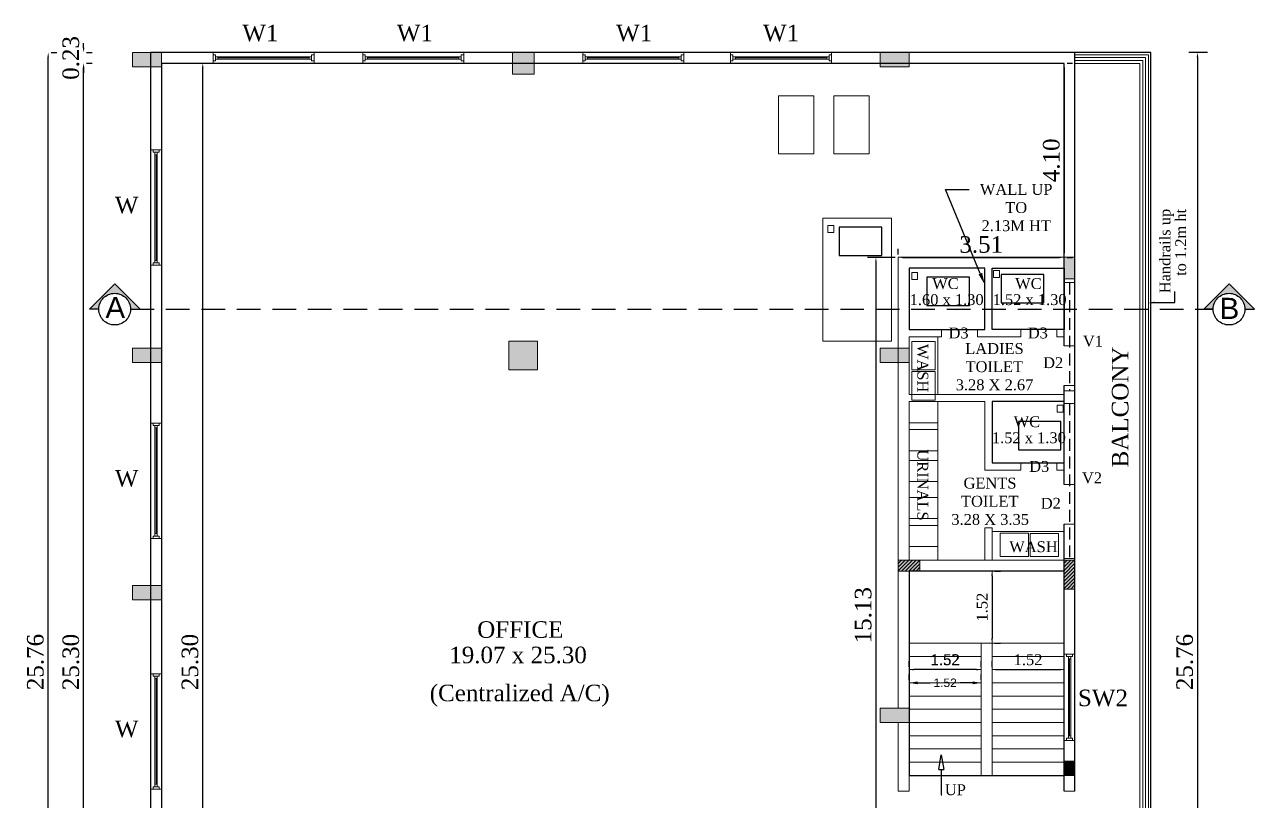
# Model space of a CAD drawing. Header units: metres. Extents: x 3592 to 3825, y 373 to 546.
# Drawn here: x 3698.67 to 3724.66, y 485.94 to 502.36 of the extents above; entities that cross this region are included whole.
import ezdxf
from ezdxf import colors
from ezdxf.entities.mleader import LeaderData, LeaderLine
from ezdxf.math import Vec2, Vec3

# ---------------------------------------------------------------- set-up
doc = ezdxf.new("R2010")
doc.units = ezdxf.units.M
doc.linetypes.add('DASHDOTX2', pattern=[50.8, 25.4, -12.7, 0, -12.7])
doc.linetypes.add('DASHED', pattern=[0.75, 0.5, -0.25])
doc.layers.get('Defpoints').update_dxf_attribs({"lineweight": 0})
for name, color, linetype in [('0 @ 1', 7, 'Continuous'), ('BLK_1_FLR_1_BLT_UP_AREA', 1, 'Continuous'), ('BLK_1_FLR_1_EXIT_WIDTH_DOOR', 2, 'Continuous'), ('BLK_1_FLR_1_EXIT_WIDTH_STAIR', 1, 'Continuous'), ('BLK_1_FLR_1_WATER_CLOSET', 223, 'Continuous'), ('Column', 7, 'Continuous'), ('TOILET_VENTILATION', 6, 'Continuous')]:
    doc.layers.add(name, color=color, linetype=linetype)
for name, color, linetype, lineweight in [('BLK_1_FLR_0_WASH', 55, 'Continuous', 5), ('BLK_1_FLR_1_DRINKING_WATER', 7, 'Continuous', 5), ('BLK_1_FLR_1_SP_WC', 233, 'Continuous', 5), ('BLK_1_FLR_1_URINAL', 235, 'Continuous', 5), ('BLK_1_FLR_1_WASH', 55, 'Continuous', 5)]:
    doc.layers.add(name, color=color, linetype=linetype, lineweight=lineweight)
doc.styles.add('ANAND', font='times.ttf')
doc.styles.get("Standard").update_dxf_attribs({"font": 'arial.ttf'})
doc.dimstyles.new('STANDARD$0', dxfattribs={"dimtxt": 7, "dimasz": 3, "dimexe": 3, "dimexo": 1, "dimgap": 1.5, "dimtad": 1, "dimdec": 1, "dimzin": 1, "dimdsep": 46, "dimlunit": 4, "dimtxsty": 'Standard', "dimblk": 'OBLIQUE', "dimcen": 0.09375, "dimdle": 1, "dimclrd": 8, "dimclre": 8, "dimclrt": 7, "dimadec": 1, "dimazin": 0, "dimtfac": 1, "dimtdec": 1, "dimtix": 1, "dimtmove": 2, "dimatfit": 3, "dimldrblk": 'ARCHTICK', "dimfxl": 0, "dimfrac": 2, "dimtolj": 1, "dimtzin": 0, "dimarcsym": 0})
doc.dimstyles.new('V1', dxfattribs={"dimtxt": 0.23, "dimasz": 0.1, "dimexe": 0.18, "dimexo": 0.0625, "dimgap": 0.09, "dimtad": 1, "dimzin": 0, "dimdsep": 46, "dimtxsty": 'Standard', "dimcen": 0.09, "dimadec": 0, "dimazin": 0, "dimtfac": 1, "dimtix": 1, "dimtofl": 0, "dimtmove": 2, "dimatfit": 0, "dimfxl": 0, "dimtolj": 1, "dimtzin": 0, "dimarcsym": 0})

# ---------------------------------------------------------------- blocks, each defined once
blk = doc.blocks.new('_CLOSEDBLANK')
at = {"color": 0, "linetype": 'ByBlock'}
for p, q in [((-1, 0.167), (0, 0)), ((-1, 0.167), (-1, -0.167)), ((0, 0), (-1, -0.167))]:
    blk.add_line(p, q, dxfattribs=at)
blk = doc.blocks.new('*U12')
at = {"color": 4, "linetype": 'Continuous', "lineweight": 13}
for p, q in [((146.9, 129.1), (146.9, 131.1)), ((210.9, 130.1), (146.9, 130.1)), ((210.9, 129.1), (210.9, 131.1))]:
    blk.add_line(p, q, dxfattribs=at)
for points in [[(144.9, 132.6), (142.9, 132.6), (142.9, 127.6), (144.9, 127.6)], [(212.9, 129.1), (212.9, 131.1), (144.9, 131.1), (144.9, 129.1)], [(212.9, 132.6), (214.9, 132.6), (214.9, 127.6), (212.9, 127.6)]]:
    blk.add_lwpolyline(points, close=True, dxfattribs=at)
blk = doc.blocks.new('*U13')
at = {"color": 4, "linetype": 'Continuous', "lineweight": 13}
for p, q in [((146.9, 129.1), (146.9, 131.1)), ((234.9, 130.1), (146.9, 130.1)), ((234.9, 129.1), (234.9, 131.1))]:
    blk.add_line(p, q, dxfattribs=at)
for points in [[(144.9, 132.6), (142.9, 132.6), (142.9, 127.6), (144.9, 127.6)], [(236.9, 129.1), (236.9, 131.1), (144.9, 131.1), (144.9, 129.1)], [(236.9, 132.6), (238.9, 132.6), (238.9, 127.6), (236.9, 127.6)]]:
    blk.add_lwpolyline(points, close=True, dxfattribs=at)
blk = doc.blocks.new('*U14')
at = {"color": 4, "linetype": 'Continuous', "lineweight": 13}
for p, q in [((146.9, 129.1), (146.9, 131.1)), ((222.9, 130.1), (146.9, 130.1)), ((222.9, 129.1), (222.9, 131.1))]:
    blk.add_line(p, q, dxfattribs=at)
for points in [[(144.9, 132.6), (142.9, 132.6), (142.9, 127.6), (144.9, 127.6)], [(224.9, 129.1), (224.9, 131.1), (144.9, 131.1), (144.9, 129.1)], [(224.9, 132.6), (226.9, 132.6), (226.9, 127.6), (224.9, 127.6)]]:
    blk.add_lwpolyline(points, close=True, dxfattribs=at)
blk = doc.blocks.new('*D185')
at = {"color": 0, "lineweight": -2}
for p, q in [((3719.116, 490.709), (3719.116, 489.385)), ((3719.179, 490.809), (3719.296, 490.809)), ((3719.179, 489.285), (3719.296, 489.285))]:
    blk.add_line(p, q, dxfattribs=at)
at = {"color": 0}
for points in [[(3719.099, 490.709), (3719.133, 490.709), (3719.116, 490.809)], [(3719.099, 489.385), (3719.133, 489.385), (3719.116, 489.285)]]:
    blk.add_solid(points, dxfattribs=at)
at = {"layer": 'Defpoints', "color": 0}
for p in [(3719.116, 490.809), (3719.116, 489.285), (3719.116, 489.285)]:
    blk.add_point(p, dxfattribs=at)
at = {"color": 0, "insert": (3718.909, 490.047), "char_height": 0.23, "attachment_point": 5, "rotation": 90, "style": 'ANAND'}
blk.add_mtext('\\A1;1.52', dxfattribs=at)
blk = doc.blocks.new('*D186')
at = {"color": 0, "lineweight": -2}
for p, q in [((3717.364, 488.789), (3717.364, 488.906)), ((3718.888, 488.789), (3718.888, 488.906)), ((3718.788, 488.726), (3717.464, 488.726))]:
    blk.add_line(p, q, dxfattribs=at)
at = {"color": 0}
for points in [[(3717.464, 488.743), (3717.464, 488.71), (3717.364, 488.726)], [(3718.788, 488.743), (3718.788, 488.71), (3718.888, 488.726)]]:
    blk.add_solid(points, dxfattribs=at)
at = {"layer": 'Defpoints', "color": 0}
for p in [(3717.364, 488.726), (3717.364, 488.726), (3718.888, 488.726)]:
    blk.add_point(p, dxfattribs=at)
at = {"color": 0, "insert": (3718.126, 488.934), "char_height": 0.23, "attachment_point": 5, "style": 'ANAND'}
blk.add_mtext('\\A1;1.52', dxfattribs=at)
blk = doc.blocks.new('*D187')
at = {"color": 0, "lineweight": -2}
for p, q in [((3719.116, 488.789), (3719.116, 488.906)), ((3720.64, 488.789), (3720.64, 488.906)), ((3719.216, 488.726), (3720.54, 488.726))]:
    blk.add_line(p, q, dxfattribs=at)
at = {"color": 0}
for points in [[(3719.216, 488.743), (3719.216, 488.71), (3719.116, 488.726)], [(3720.54, 488.743), (3720.54, 488.71), (3720.64, 488.726)]]:
    blk.add_solid(points, dxfattribs=at)
at = {"layer": 'Defpoints', "color": 0}
for p in [(3719.116, 488.726), (3720.64, 488.726), (3720.64, 488.726)]:
    blk.add_point(p, dxfattribs=at)
at = {"color": 0, "insert": (3719.878, 488.934), "char_height": 0.23, "attachment_point": 5, "style": 'ANAND'}
blk.add_mtext('\\A1;1.52', dxfattribs=at)
blk = doc.blocks.new('*D105')
at = {"color": 0, "lineweight": -2}
for p, q in [((3699.984, 501.538), (3700.101, 501.538)), ((3699.921, 476.336), (3699.921, 501.438)), ((3699.984, 476.236), (3700.101, 476.236))]:
    blk.add_line(p, q, dxfattribs=at)
at = {"color": 0}
for points in [[(3699.904, 501.438), (3699.938, 501.438), (3699.921, 501.538)], [(3699.904, 476.336), (3699.938, 476.336), (3699.921, 476.236)]]:
    blk.add_solid(points, dxfattribs=at)
at = {"layer": 'Defpoints', "color": 0}
for p in [(3699.921, 501.538), (3699.921, 501.538), (3699.921, 476.236)]:
    blk.add_point(p, dxfattribs=at)
at = {"color": 0, "insert": (3699.653, 488.887), "char_height": 0.35, "attachment_point": 5, "rotation": 90, "style": 'ANAND'}
blk.add_mtext('\\A1;25.30', dxfattribs=at)
blk = doc.blocks.new('*D106')
at = {"color": 0, "lineweight": -2}
for p, q in [((3699.921, 501.866), (3699.921, 501.966)), ((3699.984, 501.766), (3700.101, 501.766)), ((3699.984, 501.538), (3700.101, 501.538)), ((3699.921, 501.438), (3699.921, 501.338))]:
    blk.add_line(p, q, dxfattribs=at)
at = {"color": 0}
for points in [[(3699.904, 501.866), (3699.938, 501.866), (3699.921, 501.766)], [(3699.904, 501.438), (3699.938, 501.438), (3699.921, 501.538)]]:
    blk.add_solid(points, dxfattribs=at)
at = {"layer": 'Defpoints', "color": 0}
for p in [(3699.921, 501.766), (3699.921, 501.766), (3699.921, 501.538)]:
    blk.add_point(p, dxfattribs=at)
at = {"color": 0, "insert": (3699.653, 501.652), "char_height": 0.35, "attachment_point": 5, "rotation": 90, "style": 'ANAND'}
blk.add_mtext('\\A1;0.23', dxfattribs=at)
blk = doc.blocks.new('*D107')
at = {"color": 0, "lineweight": -2}
for p, q in [((3699.173, 476.108), (3699.173, 501.666)), ((3699.235, 501.766), (3699.353, 501.766)), ((3699.235, 476.008), (3699.353, 476.008))]:
    blk.add_line(p, q, dxfattribs=at)
at = {"color": 0}
for points in [[(3699.156, 501.666), (3699.189, 501.666), (3699.173, 501.766)], [(3699.156, 476.108), (3699.189, 476.108), (3699.173, 476.008)]]:
    blk.add_solid(points, dxfattribs=at)
at = {"layer": 'Defpoints', "color": 0}
for p in [(3699.173, 501.766), (3699.173, 501.766), (3699.173, 476.008)]:
    blk.add_point(p, dxfattribs=at)
at = {"color": 0, "insert": (3698.904, 488.887), "char_height": 0.35, "attachment_point": 5, "rotation": 90, "style": 'ANAND'}
blk.add_mtext('\\A1;25.76', dxfattribs=at)
blk = doc.blocks.new('*D108')
at = {"color": 0, "lineweight": -2}
for p, q in [((3723.671, 501.766), (3723.277, 501.766)), ((3723.457, 501.666), (3723.457, 476.108)), ((3723.671, 476.008), (3723.277, 476.008))]:
    blk.add_line(p, q, dxfattribs=at)
at = {"color": 0}
for points in [[(3723.44, 501.666), (3723.474, 501.666), (3723.457, 501.766)], [(3723.44, 476.108), (3723.474, 476.108), (3723.457, 476.008)]]:
    blk.add_solid(points, dxfattribs=at)
at = {"layer": 'Defpoints', "color": 0}
for p in [(3723.734, 501.766), (3723.457, 476.008), (3723.734, 476.008)]:
    blk.add_point(p, dxfattribs=at)
at = {"color": 0, "insert": (3723.189, 488.887), "char_height": 0.35, "attachment_point": 5, "rotation": 90, "style": 'ANAND'}
blk.add_mtext('\\A1;25.76', dxfattribs=at)
blk = doc.blocks.new('*D196')
at = {"color": 0, "lineweight": -2}
for p, q in [((3720.703, 501.538), (3720.82, 501.538)), ((3720.64, 501.438), (3720.64, 497.538)), ((3720.703, 497.438), (3720.82, 497.438))]:
    blk.add_line(p, q, dxfattribs=at)
at = {"color": 0}
for points in [[(3720.623, 501.438), (3720.657, 501.438), (3720.64, 501.538)], [(3720.623, 497.538), (3720.657, 497.538), (3720.64, 497.438)]]:
    blk.add_solid(points, dxfattribs=at)
at = {"layer": 'Defpoints', "color": 0}
for p in [(3720.64, 501.538), (3720.64, 497.438), (3720.64, 497.438)]:
    blk.add_point(p, dxfattribs=at)
at = {"color": 0, "insert": (3720.372, 499.488), "char_height": 0.35, "attachment_point": 5, "rotation": 90, "style": 'ANAND'}
blk.add_mtext('\\A1;4.10', dxfattribs=at)
blk = doc.blocks.new('*D197')
at = {"color": 0, "lineweight": -2}
for p, q in [((3717.135, 497.501), (3717.135, 497.618)), ((3717.235, 497.438), (3720.54, 497.438)), ((3720.64, 497.501), (3720.64, 497.618))]:
    blk.add_line(p, q, dxfattribs=at)
at = {"color": 0}
for points in [[(3717.235, 497.455), (3717.235, 497.422), (3717.135, 497.438)], [(3720.54, 497.455), (3720.54, 497.422), (3720.64, 497.438)]]:
    blk.add_solid(points, dxfattribs=at)
at = {"layer": 'Defpoints', "color": 0}
for p in [(3717.135, 497.438), (3720.64, 497.438), (3720.64, 497.438)]:
    blk.add_point(p, dxfattribs=at)
at = {"color": 0, "insert": (3718.888, 497.707), "char_height": 0.35, "attachment_point": 5, "style": 'ANAND'}
blk.add_mtext('\\A1;3.51', dxfattribs=at)
blk = doc.blocks.new('*D198')
at = {"color": 0, "lineweight": -2}
for p, q in [((3717.072, 497.438), (3716.483, 497.438)), ((3716.663, 497.338), (3716.663, 482.413)), ((3717.072, 482.313), (3716.483, 482.313))]:
    blk.add_line(p, q, dxfattribs=at)
at = {"color": 0}
for points in [[(3716.647, 497.338), (3716.68, 497.338), (3716.663, 497.438)], [(3716.647, 482.413), (3716.68, 482.413), (3716.663, 482.313)]]:
    blk.add_solid(points, dxfattribs=at)
at = {"layer": 'Defpoints', "color": 0}
for p in [(3717.135, 497.438), (3716.663, 482.313), (3717.135, 482.313)]:
    blk.add_point(p, dxfattribs=at)
at = {"color": 0, "insert": (3716.395, 489.876), "char_height": 0.35, "attachment_point": 5, "rotation": 90, "style": 'ANAND'}
blk.add_mtext('\\A1;15.13', dxfattribs=at)
blk = doc.blocks.new('*D201')
at = {"color": 0, "lineweight": -2}
for p, q in [((3701.629, 501.538), (3702.619, 501.538)), ((3702.439, 476.336), (3702.439, 501.438)), ((3701.629, 476.236), (3702.619, 476.236))]:
    blk.add_line(p, q, dxfattribs=at)
at = {"color": 0}
for points in [[(3702.422, 501.438), (3702.456, 501.438), (3702.439, 501.538)], [(3702.422, 476.336), (3702.456, 476.336), (3702.439, 476.236)]]:
    blk.add_solid(points, dxfattribs=at)
at = {"layer": 'Defpoints', "color": 0}
for p in [(3701.566, 501.538), (3702.439, 501.538), (3701.566, 476.236)]:
    blk.add_point(p, dxfattribs=at)
at = {"color": 0, "insert": (3702.171, 488.887), "char_height": 0.35, "attachment_point": 5, "rotation": 90, "style": 'ANAND'}
blk.add_mtext('\\A1;25.30', dxfattribs=at)
blk = doc.blocks.new('*D211')
at = {"layer": 'BLK_1_FLR_1_EXIT_WIDTH_DOOR', "color": 0, "lineweight": -2}
for p, q in [((3717.364, 488.789), (3717.364, 488.906)), ((3718.888, 488.789), (3718.888, 488.906)), ((3718.788, 488.726), (3717.464, 488.726))]:
    blk.add_line(p, q, dxfattribs=at)
at = {"layer": 'BLK_1_FLR_1_EXIT_WIDTH_DOOR', "color": 0}
for points in [[(3717.464, 488.743), (3717.464, 488.71), (3717.364, 488.726)], [(3718.788, 488.743), (3718.788, 488.71), (3718.888, 488.726)]]:
    blk.add_solid(points, dxfattribs=at)
at = {"layer": 'Defpoints', "color": 0}
for p in [(3717.364, 488.726), (3717.364, 488.726), (3718.888, 488.726)]:
    blk.add_point(p, dxfattribs=at)
at = {"layer": 'BLK_1_FLR_1_EXIT_WIDTH_DOOR', "color": 0, "insert": (3718.126, 488.934), "char_height": 0.23, "attachment_point": 5}
blk.add_mtext('\\A1;1.52', dxfattribs=at)
blk = doc.blocks.new('*D212')
at = {"layer": 'BLK_1_FLR_1_EXIT_WIDTH_STAIR', "color": 0, "lineweight": -2}
for p, q in [((3717.364, 488.509), (3717.364, 488.627)), ((3718.888, 488.509), (3718.888, 488.627)), ((3717.544, 488.447), (3717.811, 488.447)), ((3718.708, 488.447), (3718.44, 488.447))]:
    blk.add_line(p, q, dxfattribs=at)
at = {"layer": 'BLK_1_FLR_1_EXIT_WIDTH_STAIR', "color": 0}
for points in [[(3717.544, 488.477), (3717.544, 488.417), (3717.364, 488.447)], [(3718.708, 488.477), (3718.708, 488.417), (3718.888, 488.447)]]:
    blk.add_solid(points, dxfattribs=at)
at = {"layer": 'Defpoints', "color": 0}
for p in [(3717.364, 488.447), (3717.364, 488.447), (3718.888, 488.447)]:
    blk.add_point(p, dxfattribs=at)
at = {"layer": 'BLK_1_FLR_1_EXIT_WIDTH_STAIR', "color": 0, "insert": (3718.126, 488.447), "char_height": 0.18, "attachment_point": 5}
blk.add_mtext('\\A1;1.52', dxfattribs=at)

msp = doc.modelspace()

# ---------------------------------------------------------------- hatches: boundary and pattern name
h = msp.add_hatch(color=256)
h.dxf.hatch_style = 1
h.paths.add_polyline_path([(3701.33754, 501.76617), (3700.95654, 501.76617), (3700.95654, 501.46137), (3701.33754, 501.46137)])
h.paths.add_polyline_path([(3701.56614, 501.76617), (3701.33754, 501.76617), (3701.33754, 501.46137), (3701.56614, 501.46137)])
h = msp.add_hatch(color=256)
h.dxf.hatch_style = 1
h.paths.add_polyline_path([(3709.43874, 501.76617), (3708.98154, 501.76617), (3708.98154, 501.53757), (3709.43874, 501.53757)])
h.paths.add_polyline_path([(3709.43874, 501.53757), (3708.98154, 501.53757), (3708.98154, 501.30897), (3709.43874, 501.30897)])
h = msp.add_hatch(color=256)
h.dxf.hatch_style = 1
h.paths.add_polyline_path([(3717.36354, 501.76617), (3716.75394, 501.76617), (3716.75394, 501.53757), (3717.36354, 501.53757)])
h.paths.add_polyline_path([(3717.36354, 501.53757), (3716.75394, 501.53757), (3716.75394, 501.46137), (3717.36354, 501.46137)])
h = msp.add_hatch(color=256)
h.dxf.hatch_style = 1
h.paths.add_polyline_path([(3720.86874, 497.43838), (3720.64014, 497.43838), (3720.64014, 496.98118), (3720.86874, 496.98118)])
at = {"linetype": 'DASHDOTX2', "ltscale": 30}
for points in [[(3700.57848, 496.67792, 0.41421356), (3700.24387, 496.34331), (3700.04311, 496.34331), (3700.57848, 496.8799), (3701.11385, 496.34331), (3700.91309, 496.34331, 0.41421356)], [(3724.12497, 496.67792, 0.41421356), (3723.79037, 496.34331), (3723.5896, 496.34331), (3724.12497, 496.8799), (3724.66034, 496.34331), (3724.45958, 496.34331, 0.41421356)]]:
    msp.add_hatch(color=256, dxfattribs=at).paths.add_polyline_path(points)
h = msp.add_hatch(color=256)
h.dxf.hatch_style = 1
h.paths.add_polyline_path([(3709.51494, 495.67017), (3708.90534, 495.67017), (3708.90534, 495.06057), (3709.51494, 495.06057)])
h = msp.add_hatch(color=256)
h.dxf.hatch_style = 1
h.paths.add_polyline_path([(3701.33754, 495.51777), (3700.95654, 495.51777), (3700.95654, 495.21297), (3701.33754, 495.21297)])
h.paths.add_polyline_path([(3701.56614, 495.51777), (3701.33754, 495.51777), (3701.33754, 495.21297), (3701.56614, 495.21297)])
h = msp.add_hatch(color=256)
h.dxf.hatch_style = 1
h.paths.add_polyline_path([(3717.13494, 495.51777), (3716.75394, 495.51777), (3716.75394, 495.21297), (3717.13494, 495.21297)])
h.paths.add_polyline_path([(3717.36354, 495.51777), (3717.13494, 495.51777), (3717.13494, 495.21297), (3717.36354, 495.21297)])
at = {"lineweight": 13, "ltscale": 3}
h = msp.add_hatch(dxfattribs=at)
h.set_pattern_fill('ANSI31', color=256, scale=0.4318, angle=360)
h.set_pattern_definition([(45, (-31197.155016, 7771.65348), (-0.038166088515, 0.038166088515), [])])
h.paths.add_polyline_path([(3717.13494, 490.80898), (3717.59214, 490.80898), (3717.59214, 491.03758), (3717.13494, 491.03758)])
h = msp.add_hatch(color=256)
h.dxf.hatch_style = 1
h.paths.add_polyline_path([(3717.13494, 490.80898), (3717.59214, 490.80898), (3717.59214, 491.03758), (3717.13494, 491.03758)])
h = msp.add_hatch(dxfattribs=at)
h.set_pattern_fill('ANSI31', color=256, scale=0.4318, angle=360)
h.set_pattern_definition([(45, (-31199.799274, 7771.69572), (-0.038166088515, 0.038166088515), [])])
h.paths.add_polyline_path([(3720.86874, 491.03758), (3720.86874, 490.42798), (3720.64014, 490.42798), (3720.64014, 491.03758)])
h = msp.add_hatch(color=256)
h.dxf.hatch_style = 1
h.paths.add_polyline_path([(3720.86874, 491.03758), (3720.86874, 490.42798), (3720.64014, 490.42798), (3720.64014, 491.03758)])
h = msp.add_hatch(color=256)
h.dxf.hatch_style = 1
h.paths.add_polyline_path([(3701.33754, 490.50267), (3700.95654, 490.50267), (3700.95654, 490.19787), (3701.33754, 490.19787)])
h.paths.add_polyline_path([(3701.56614, 490.50267), (3701.33754, 490.50267), (3701.33754, 490.19787), (3701.56614, 490.19787)])
h = msp.add_hatch(color=256)
h.dxf.hatch_style = 1
h.paths.add_polyline_path([(3716.75394, 487.91338), (3717.36354, 487.91338), (3717.36354, 487.60858), (3716.75394, 487.60858)])

# ---------------------------------------------------------------- linework, layer by layer
at = {"lineweight": 9, "ltscale": 3}
for p, q in [((3720.86874, 501.76617), (3701.33754, 501.76617)), ((3701.33754, 501.46137), (3701.33754, 495.51777)), ((3701.33754, 495.21297), (3701.33754, 490.50267)), ((3720.86874, 487.60707), (3720.86874, 494.45097)), ((3701.33754, 490.19787), (3701.33754, 485.20677))]:
    msp.add_line(p, q, dxfattribs=at)
at = {"lineweight": 13, "ltscale": 3}
for p, q in [((3702.65694, 501.53757), (3702.65694, 501.76617)), ((3704.79054, 501.53757), (3704.79054, 501.76617)), ((3705.81924, 501.53757), (3705.81924, 501.76617)), ((3707.95284, 501.53757), (3707.95284, 501.76617)), ((3710.46744, 501.53757), (3710.46744, 501.76617)), ((3712.60104, 501.53757), (3712.60104, 501.76617)), ((3713.59164, 501.53757), (3713.59164, 501.76617)), ((3715.72524, 501.53757), (3715.72524, 501.76617)), ((3720.86874, 501.71757), (3722.42034, 501.71757)), ((3720.86874, 501.65757), (3722.36034, 501.65757)), ((3720.86874, 501.59757), (3722.30034, 501.59757)), ((3720.86874, 501.53757), (3722.24034, 501.53757)), ((3722.24034, 476.23648), (3722.24034, 501.53757)), ((3722.30034, 476.23648), (3722.30034, 501.59757)), ((3722.36034, 476.23648), (3722.36034, 501.65757)), ((3722.42034, 476.23648), (3722.42034, 501.71757)), ((3722.46894, 501.76617), (3722.46894, 501.19758)), ((3701.33754, 499.70877), (3701.56614, 499.70877)), ((3717.13494, 487.91338), (3717.13494, 497.43838)), ((3720.64014, 497.43838), (3717.13494, 497.43838)), ((3720.86874, 495.57148), (3720.86874, 497.43838)), ((3701.33754, 497.27037), (3701.56614, 497.27037)), ((3718.96374, 497.20978), (3717.36354, 497.20978)), ((3717.36354, 495.91438), (3717.36354, 497.20978)), ((3718.96374, 497.20978), (3718.96374, 495.91438)), ((3720.64014, 497.20978), (3719.11614, 497.20978)), ((3719.11614, 497.20978), (3719.11614, 495.91438)), ((3720.64014, 495.91438), (3720.64014, 497.20978)), ((3720.64014, 496.90498), (3720.86874, 496.90498)), ((3717.36354, 495.91438), (3718.04934, 495.91438)), ((3718.04934, 495.91438), (3718.04934, 495.76198)), ((3718.81134, 495.91438), (3718.96374, 495.91438)), ((3718.81134, 495.91438), (3718.81134, 495.76198)), ((3719.11614, 495.91438), (3719.72574, 495.91438)), ((3719.72574, 495.91438), (3719.72574, 495.76198)), ((3720.48774, 495.91438), (3720.64014, 495.91438)), ((3720.48774, 495.91438), (3720.48774, 495.76198)), ((3717.36354, 494.54278), (3717.36354, 495.76198)), ((3717.36354, 495.76198), (3718.04934, 495.76198)), ((3717.97314, 494.54278), (3717.97314, 495.76198)), ((3718.81134, 495.76198), (3719.72574, 495.76198)), ((3720.48774, 495.76198), (3720.64014, 495.76198)), ((3720.64014, 495.57148), (3720.64014, 495.76198)), ((3720.64014, 495.57148), (3720.86874, 495.57148)), ((3717.36354, 494.54278), (3720.64014, 494.54278)), ((3720.64014, 494.54278), (3720.64014, 494.73328)), ((3720.64014, 494.73328), (3720.86874, 494.73328)), ((3720.64014, 494.61898), (3720.86874, 494.61898)), ((3720.86874, 492.63778), (3720.86874, 494.73328)), ((3717.36354, 491.03631), (3717.36354, 494.39038)), ((3717.36354, 494.39038), (3718.96374, 494.39038)), ((3717.97314, 491.03758), (3717.97314, 494.39038)), ((3718.96374, 494.39038), (3718.96374, 492.94258)), ((3719.11614, 494.39038), (3720.64014, 494.39038)), ((3719.11614, 494.39038), (3719.11614, 493.09498)), ((3720.64014, 493.09498), (3720.64014, 494.39038)), ((3720.64014, 494.35228), (3720.86874, 494.35228)), ((3701.33754, 493.93662), (3701.56614, 493.93662)), ((3719.11614, 493.09498), (3719.72574, 493.09498)), ((3719.72574, 493.09498), (3719.72574, 492.94258)), ((3720.48774, 493.09498), (3720.64014, 493.09498)), ((3720.48774, 493.09498), (3720.48774, 492.94258)), ((3718.96374, 492.94258), (3719.72574, 492.94258)), ((3720.48774, 492.94258), (3720.64014, 492.94258)), ((3720.64014, 492.63778), (3720.64014, 492.94258)), ((3720.64014, 492.63778), (3720.86874, 492.63778)), ((3718.96374, 491.72338), (3718.96374, 491.03758)), ((3719.11614, 491.72338), (3718.96374, 491.72338)), ((3719.11614, 491.72338), (3719.11614, 491.03758)), ((3720.64014, 491.03758), (3720.64014, 491.79958)), ((3720.64014, 491.79958), (3720.86874, 491.79958)), ((3701.33754, 491.49822), (3701.56614, 491.49822)), ((3720.64014, 491.64718), (3719.11614, 491.64718)), ((3720.64014, 491.03758), (3717.36354, 491.03758)), ((3718.96374, 491.03758), (3717.36354, 491.03758)), ((3720.64014, 491.03758), (3719.11614, 491.03758)), ((3720.64014, 491.07568), (3720.86874, 491.07568)), ((3720.64014, 491.07568), (3720.86874, 491.07568)), ((3720.64014, 490.80898), (3717.36354, 490.80898)), ((3717.36354, 486.16078), (3717.36354, 490.80898)), ((3720.64014, 490.80898), (3717.36354, 490.80898)), ((3719.11614, 489.28498), (3719.11614, 490.80898)), ((3720.64014, 486.16078), (3720.64014, 490.80898)), ((3718.88754, 489.28498), (3717.36354, 489.28498)), ((3718.88754, 486.49098), (3718.88754, 489.28498)), ((3718.88754, 489.28498), (3719.11614, 489.28498)), ((3719.11614, 486.49098), (3719.11614, 489.28498)), ((3719.11614, 489.28498), (3720.64014, 489.28498)), ((3720.64014, 489.05638), (3720.86874, 489.05638)), ((3718.88754, 489.00558), (3717.36354, 489.00558)), ((3719.11614, 489.00558), (3720.64014, 489.00558)), ((3701.33754, 488.64072), (3701.56614, 488.64072)), ((3718.88754, 488.72618), (3717.36354, 488.72618)), ((3719.11614, 488.72618), (3720.64014, 488.72618)), ((3718.88754, 488.44678), (3717.36354, 488.44678)), ((3719.11614, 488.44678), (3720.64014, 488.44678)), ((3718.88754, 488.16738), (3717.36354, 488.16738)), ((3719.11614, 488.16738), (3720.64014, 488.16738)), ((3718.88754, 487.88798), (3717.36354, 487.88798)), ((3719.11614, 487.88798), (3720.64014, 487.88798)), ((3717.13494, 486.16078), (3717.13494, 487.60858)), ((3718.88754, 487.60858), (3717.36354, 487.60858)), ((3719.11614, 487.60858), (3720.64014, 487.60858)), ((3718.88754, 487.32918), (3717.36354, 487.32918)), ((3719.11614, 487.32918), (3720.64014, 487.32918)), ((3718.88754, 487.04978), (3717.36354, 487.04978)), ((3719.11614, 487.04978), (3720.64014, 487.04978)), ((3720.64014, 487.22758), (3720.86874, 487.22758)), ((3718.88754, 486.77038), (3717.36354, 486.77038)), ((3719.11614, 486.77038), (3720.64014, 486.77038)), ((3718.88754, 486.49098), (3717.36354, 486.49098)), ((3719.11614, 486.49098), (3720.64014, 486.49098)), ((3701.33754, 486.20232), (3701.56614, 486.20232)), ((3717.36354, 486.16078), (3717.13494, 486.16078)), ((3720.86874, 486.16078), (3720.64014, 486.16078))]:
    msp.add_line(p, q, dxfattribs=at)
msp.add_line((3720.86874, 501.53757), (3720.86874, 501.76617))
at = {"linetype": 'DASHED', "ltscale": 0.5}
for p, q in [((3720.75444, 496.90498), (3720.75444, 494.61898)), ((3720.75444, 494.35228), (3720.75444, 491.07568))]:
    msp.add_line(p, q, dxfattribs=at)
at = {"linetype": 'DASHED'}
msp.add_line((3700.91106, 496.34331), (3723.79037, 496.34331), dxfattribs=at)
at = {"lineweight": 9}
for points in [[(3700.95654, 501.76617), (3701.56614, 501.76617), (3701.56614, 501.46137), (3700.95654, 501.46137)], [(3708.98154, 501.76617), (3709.43874, 501.76617), (3709.43874, 501.30897), (3708.98154, 501.30897)], [(3716.75394, 501.76617), (3717.36354, 501.76617), (3717.36354, 501.46137), (3716.75394, 501.46137)], [(3708.90534, 495.67017), (3709.51494, 495.67017), (3709.51494, 495.06057), (3708.90534, 495.06057)], [(3700.95654, 495.51777), (3701.56614, 495.51777), (3701.56614, 495.21297), (3700.95654, 495.21297)], [(3716.75394, 495.51777), (3717.36354, 495.51777), (3717.36354, 495.21297), (3716.75394, 495.21297)], [(3700.95654, 490.50267), (3701.56614, 490.50267), (3701.56614, 490.19787), (3700.95654, 490.19787)]]:
    msp.add_lwpolyline(points, close=True, dxfattribs=at)
for points in [[(3720.86874, 501.76617), (3701.33754, 501.76617), (3701.33754, 476.00788), (3720.86874, 476.00788), (3720.86874, 476.75311)], [(3720.64014, 495.57148), (3720.64014, 501.53757), (3701.56614, 501.53757), (3701.56614, 476.23648), (3720.64014, 476.23648), (3720.64014, 476.75311)], [(3720.86874, 486.16078), (3720.86874, 501.53757)], [(3720.64014, 492.63778), (3720.64014, 494.73328)], [(3720.64014, 486.16078), (3720.64014, 491.79958)]]:
    msp.add_lwpolyline(points)
for points in [[(3722.46894, 501.76617), (3701.33754, 501.76617), (3701.33754, 476.00788), (3722.46894, 476.00788)], [(3717.36354, 486.49098), (3720.64014, 486.49098), (3720.64014, 490.80898), (3717.36354, 490.80898)]]:
    msp.add_lwpolyline(points, close=True)
at = {"lineweight": 13, "ltscale": 3}
for points in [[(3720.86874, 476.00788), (3722.46894, 476.00788), (3722.46894, 501.76617), (3720.86874, 501.76617)], [(3720.86874, 497.43838), (3720.64014, 497.43838), (3720.64014, 496.98118), (3720.86874, 496.98118), (3720.86874, 497.43838)], [(3717.13494, 490.80898), (3717.59214, 490.80898), (3717.59214, 491.03758), (3717.13494, 491.03758), (3717.13494, 490.80898)], [(3717.13494, 490.80898), (3717.59214, 490.80898), (3717.59214, 491.03758), (3717.13494, 491.03758), (3717.13494, 490.80898)]]:
    msp.add_lwpolyline(points, dxfattribs=at)
at = {"linetype": 'DASHDOTX2', "ltscale": 30}
for points in [[(3700.24387, 496.34331), (3700.04311, 496.34331), (3700.57848, 496.8799)], [(3700.91309, 496.34331), (3701.11385, 496.34331), (3700.57848, 496.8799)], [(3723.79037, 496.34331), (3723.5896, 496.34331), (3724.12497, 496.8799)], [(3724.45958, 496.34331), (3724.66034, 496.34331), (3724.12497, 496.8799)]]:
    msp.add_lwpolyline(points, dxfattribs=at)
at = {"lineweight": 13}
for points in [[(3720.86874, 491.03758), (3720.86874, 490.42798), (3720.64014, 490.42798), (3720.64014, 491.03758)], [(3720.86874, 491.03758), (3720.86874, 490.42798), (3720.64014, 490.42798), (3720.64014, 491.03758)], [(3720.64014, 486.79578), (3720.86874, 486.79578), (3720.86874, 486.49098), (3720.64014, 486.49098)]]:
    msp.add_lwpolyline(points, close=True, dxfattribs=at)
at = {"lineweight": 13, "ltscale": 3}
msp.add_lwpolyline([(3716.75394, 487.91338), (3717.36354, 487.91338), (3717.36354, 487.60858), (3716.75394, 487.60858)], close=True, dxfattribs=at)
at = {"linetype": 'DASHDOTX2', "ltscale": 30}
for centre in [(3700.57848, 496.34331), (3724.12497, 496.34331)]:
    msp.add_circle(centre, 0.33461, dxfattribs=at)
msp.add_solid([(3720.64014, 486.79578), (3720.86874, 486.79578), (3720.64014, 486.49098), (3720.86874, 486.49098)])
at = {"layer": 'BLK_1_FLR_0_WASH', "color": 60}
for points in [[(3715.64909, 498.1121), (3715.64909, 497.9621), (3715.77158, 497.9621), (3715.77158, 498.1121)], [(3717.41856, 497.11772), (3717.41856, 496.96772), (3717.54106, 496.96772), (3717.54106, 497.11772)], [(3719.15051, 497.15966), (3719.15051, 497.00966), (3719.27301, 497.00966), (3719.27301, 497.15966)], [(3720.49364, 494.31594), (3720.49364, 494.16594), (3720.61613, 494.16594), (3720.61613, 494.31594)]]:
    msp.add_lwpolyline(points, close=True, dxfattribs=at)
at = {"layer": 'BLK_1_FLR_1_BLT_UP_AREA', "color": 18}
msp.add_lwpolyline([(3722.46894, 501.76617), (3701.33754, 501.76617), (3701.33754, 476.00788), (3722.46894, 476.00788)], close=True, dxfattribs=at)
at = {"layer": 'BLK_1_FLR_1_DRINKING_WATER'}
for points in [[(3714.60536, 500.85065), (3715.35031, 500.85065), (3715.35031, 499.6245), (3714.60536, 499.6245)], [(3715.77569, 500.85065), (3716.52064, 500.85065), (3716.52064, 499.6245), (3715.77569, 499.6245)]]:
    msp.add_lwpolyline(points, close=True, dxfattribs=at)
at = {"layer": 'BLK_1_FLR_1_SP_WC'}
msp.add_lwpolyline([(3716.9944, 495.66362), (3715.5394, 495.66362), (3715.5394, 498.26362), (3716.9944, 498.26362)], close=True, dxfattribs=at)
at = {"layer": 'BLK_1_FLR_1_URINAL', "ltscale": 400}
for points in [[(3717.36354, 494.39038), (3717.97314, 494.39038), (3717.97314, 493.94398), (3717.36354, 493.94398)], [(3717.36354, 493.79736), (3717.97314, 493.79736), (3717.97314, 493.35096), (3717.36354, 493.35096)], [(3717.36354, 493.14532), (3717.97314, 493.14532), (3717.97314, 492.69892), (3717.36354, 492.69892)], [(3717.36354, 492.36468), (3717.97314, 492.36468), (3717.97314, 491.91828), (3717.36354, 491.91828)], [(3717.36354, 491.77197), (3717.97314, 491.77197), (3717.97314, 491.32557), (3717.36354, 491.32557)]]:
    msp.add_lwpolyline(points, close=True, dxfattribs=at)
at = {"layer": 'BLK_1_FLR_1_WASH', "color": 55}
for points in [[(3717.42518, 495.65887), (3717.42518, 495.05887), (3717.91516, 495.05887), (3717.91516, 495.65887)], [(3720.52133, 491.60638), (3719.92133, 491.60638), (3719.92133, 491.1164), (3720.52133, 491.1164)]]:
    msp.add_lwpolyline(points, close=True, dxfattribs=at)
at = {"layer": 'BLK_1_FLR_1_WASH', "color": 56}
for points in [[(3717.42269, 495.02326), (3717.42269, 494.42326), (3717.91268, 494.42326), (3717.91268, 495.02326)], [(3719.88572, 491.60887), (3719.28572, 491.60887), (3719.28572, 491.11889), (3719.88572, 491.11889)]]:
    msp.add_lwpolyline(points, close=True, dxfattribs=at)
at = {"layer": 'BLK_1_FLR_1_WATER_CLOSET', "color": 2}
for points in [[(3717.36354, 495.91438), (3718.96374, 495.91438), (3718.96374, 497.20978), (3717.36354, 497.20978)], [(3719.11614, 497.20978), (3720.64014, 497.20978), (3720.64014, 495.91438), (3719.11614, 495.91438)]]:
    msp.add_lwpolyline(points, close=True, dxfattribs=at)
at = {"layer": 'BLK_1_FLR_1_WATER_CLOSET', "color": 1}
msp.add_lwpolyline([(3719.11614, 493.09498), (3720.64014, 493.09498), (3720.64014, 494.39038), (3719.11614, 494.39038)], close=True, dxfattribs=at)
at = {"layer": 'Column', "lineweight": 9}
for points in [[(3700.95654, 501.76617), (3701.56614, 501.76617), (3701.56614, 501.46137), (3700.95654, 501.46137)], [(3708.98154, 501.76617), (3709.43874, 501.76617), (3709.43874, 501.30897), (3708.98154, 501.30897)], [(3716.75394, 501.76617), (3717.36354, 501.76617), (3717.36354, 501.46137), (3716.75394, 501.46137)], [(3708.90534, 495.67017), (3709.51494, 495.67017), (3709.51494, 495.06057), (3708.90534, 495.06057)], [(3700.95654, 495.51777), (3701.56614, 495.51777), (3701.56614, 495.21297), (3700.95654, 495.21297)], [(3716.75394, 495.51777), (3717.36354, 495.51777), (3717.36354, 495.21297), (3716.75394, 495.21297)], [(3700.95654, 490.50267), (3701.56614, 490.50267), (3701.56614, 490.19787), (3700.95654, 490.19787)]]:
    msp.add_lwpolyline(points, close=True, dxfattribs=at)
at = {"layer": 'Column', "lineweight": 13, "ltscale": 3}
msp.add_lwpolyline([(3720.86874, 497.43838), (3720.64014, 497.43838), (3720.64014, 496.98118), (3720.86874, 496.98118), (3720.86874, 497.43838)], dxfattribs=at)
at = {"layer": 'Column', "lineweight": 13}
for points in [[(3720.86874, 491.03758), (3720.86874, 490.42798), (3720.64014, 490.42798), (3720.64014, 491.03758)], [(3720.86874, 491.03758), (3720.86874, 490.42798), (3720.64014, 490.42798), (3720.64014, 491.03758)], [(3720.64014, 486.79578), (3720.86874, 486.79578), (3720.86874, 486.49098), (3720.64014, 486.49098)]]:
    msp.add_lwpolyline(points, close=True, dxfattribs=at)
msp.add_solid([(3720.64014, 486.79578), (3720.86874, 486.79578), (3720.64014, 486.49098), (3720.86874, 486.49098)], dxfattribs=at)
at = {"layer": 'TOILET_VENTILATION', "color": 6}
for points in [[(3715.88707, 497.47626), (3716.78707, 497.47626), (3716.78707, 498.07626), (3715.88707, 498.07626)], [(3717.73772, 496.41881), (3718.63772, 496.41881), (3718.63772, 497.01881), (3717.73772, 497.01881)], [(3719.30934, 496.47911), (3720.20934, 496.47911), (3720.20934, 497.07911), (3719.30934, 497.07911)], [(3719.67251, 493.3714), (3720.57251, 493.3714), (3720.57251, 493.9714), (3719.67251, 493.9714)]]:
    msp.add_lwpolyline(points, close=True, dxfattribs=at)

# ---------------------------------------------------------------- block references
at = {"layer": '0 @ 1', "lineweight": 13, "ltscale": 3, "yscale": 0.0254, "zscale": 0.0254}
for name, p, xscale, rotation in [('*U14', (3708.42042, 504.95634), 0.0254, 180), ('*U14', (3711.58272, 504.95634), 0.0254, 180), ('*U14', (3716.23092, 504.95634), 0.0254, 180), ('*U14', (3709.96177, 504.95634), -0.0254, 180), ('*U13', (3698.14737, 503.33864), 0.0254, 270), ('*U13', (3698.14737, 497.56649), 0.0254, 270), ('*U12', (3717.44997, 483.59771), -0.0254, 270), ('*U13', (3698.14737, 492.27059), 0.0254, 270)]:
    msp.add_blockref(name, p, dxfattribs=dict(at, xscale=xscale, rotation=rotation))

# ---------------------------------------------------------------- texts
at = {"style": 'ANAND'}
for s, height, p in [('W1', 0.35, (3703.27501, 502.00327)), ('W1', 0.35, (3706.54036, 502.00327)), ('W1', 0.35, (3711.17317, 502.00327)), ('W1', 0.35, (3714.277, 502.00327)), ('W', 0.35, (3700.58227, 498.36727)), ('WC', 0.23, (3717.85242, 496.76933)), ('WC', 0.23, (3719.60502, 496.76933)), ('1.60 x 1.30', 0.23, (3717.37626, 496.42983)), ('1.52 x 1.30', 0.23, (3719.12886, 496.42983)), ('D3', 0.23, (3718.19703, 495.72474)), ('D3', 0.23, (3719.87191, 495.72474)), ('V1', 0.23, (3721.03665, 495.55311)), ('D2', 0.23, (3720.19559, 495.09703)), ('WC', 0.23, (3719.57239, 493.85055)), ('1.52 x 1.30', 0.23, (3719.11281, 493.51167)), ('D3', 0.23, (3719.90074, 492.90534)), ('W', 0.35, (3700.58227, 492.59512)), ('V2', 0.23, (3721.01576, 492.66421)), ('D2', 0.23, (3720.1459, 492.1262)), ('WASH', 0.23, (3719.48032, 491.20897)), ('OFFICE', 0.35, (3708.23824, 489.39857)), ('19.07 x 25.30', 0.35, (3707.64708, 488.86185)), ('(Centralized A/C)', 0.35, (3707.2356, 488.05841)), ('SW2', 0.35, (3720.93165, 487.95401)), ('W', 0.35, (3700.58227, 487.29922)), ('UP', 0.23, (3718.12018, 486.07355))]:
    msp.add_text(s, height=height, dxfattribs=at).set_placement(p)
at = {"linetype": 'DASHDOTX2', "ltscale": 30}
for s, p in [('A', (3700.38292, 496.15557)), ('B', (3723.92561, 496.13654))]:
    msp.add_text(s, height=0.44614, dxfattribs=at).set_placement(p)
at = {"style": 'ANAND'}
for s, height, rotation, p in [('WASH', 0.23, 270, (3717.53883, 495.60996)), ('BALCONY', 0.35, 90, (3721.9979, 492.999)), ('URINALS', 0.23, 270, (3717.53883, 493.37993))]:
    msp.add_text(s, height=height, rotation=rotation, dxfattribs=at).set_placement(p)
at = {"insert": (3722.6557, 498.46343), "char_height": 0.23, "width": 1.9778993, "attachment_point": 3, "rotation": 90, "line_spacing_factor": 0.864754, "style": 'ANAND'}
msp.add_mtext('Handrails up to 1.2m ht', dxfattribs=at)
at = {"char_height": 0.23, "width": 3.2036065, "attachment_point": 1, "style": 'ANAND'}
for s, insert in [('{\\W5.95173;  }LADIES \\P{\\W5.98981;  }TOILET\\P{\\W9.591933; }3.28 X 2.67', (3717.51628, 495.6262)), ('{\\W6.29987;  }GENTS\\P{\\W5.98981;  }TOILET\\P{\\W9.634902; }3.28 X 3.35', (3717.42001, 492.78274))]:
    msp.add_mtext(s, dxfattribs=dict(at, insert=insert))

# ---------------------------------------------------------------- dimensions: what is measured, and where the dimension line sits
for base, p1, p2, override, picture, middle in [((3699.92111, 501.76617), (3699.92111, 501.53757), (3699.92111, 501.76617), {"dimtxt": 0.35, "dimtxsty": 'ANAND', "dimfxl": 75, "dimarcsym": 2}, '*D106', (3699.65257, 501.65187)), ((3699.17276, 501.76617), (3699.17276, 476.00788), (3699.17276, 501.76617), {"dimtxt": 0.35, "dimtxsty": 'ANAND', "dimfxl": 75, "dimarcsym": 2}, '*D107', (3698.90423, 488.88702)), ((3699.92111, 501.53757), (3699.92111, 476.23648), (3699.92111, 501.53757), {"dimtxt": 0.35, "dimtxsty": 'ANAND', "dimfxl": 75, "dimarcsym": 2}, '*D105', (3699.65257, 488.88702)), ((3723.45704, 476.00788), (3723.73374, 501.76617), (3723.73374, 476.00788), {"dimtxt": 0.35, "dimtxsty": 'ANAND', "dimfxl": 75, "dimarcsym": 2}, '*D108', (3723.18851, 488.88702)), ((3719.11614, 489.28498), (3719.11614, 490.80898), (3719.11614, 489.28498), {"dimtxsty": 'ANAND', "dimfxl": 75, "dimarcsym": 2}, '*D185', (3718.90882, 490.04698))]:
    dim = msp.add_linear_dim(base=base, p1=p1, p2=p2, angle=90, dimstyle='V1', override=override)
    dim.commit()
    dim.dimension.update_dxf_attribs({"geometry": picture, "text_midpoint": middle})
for p1, p2, distance, picture, middle in [((3701.56614, 476.23648), (3701.56614, 501.53757), -0.87301, '*D201', (3702.17062, 488.88702)), ((3720.64014, 501.53757), (3720.64014, 497.43838), 0, '*D196', (3720.37161, 499.48797)), ((3717.13494, 497.43838), (3720.64014, 497.43838), 0, '*D197', (3718.88754, 497.70691)), ((3717.13494, 497.43838), (3717.13494, 482.31268), -0.47159, '*D198', (3716.39483, 489.87553))]:
    dim = msp.add_aligned_dim(p1=p1, p2=p2, distance=distance, dimstyle='V1', override={"dimtxt": 0.35, "dimtxsty": 'ANAND', "dimfxl": 75, "dimarcsym": 2})
    dim.commit()
    dim.dimension.update_dxf_attribs({"geometry": picture, "text_midpoint": middle})
for base, p1, p2, picture, middle in [((3717.36354, 488.72618), (3718.88754, 488.72618), (3717.36354, 488.72618), '*D186', (3718.12554, 488.9335)), ((3720.64014, 488.72618), (3719.11614, 488.72618), (3720.64014, 488.72618), '*D187', (3719.87814, 488.9335))]:
    dim = msp.add_linear_dim(base=base, p1=p1, p2=p2, dimstyle='V1', override={"dimtxsty": 'ANAND', "dimfxl": 75, "dimarcsym": 2})
    dim.commit()
    dim.dimension.update_dxf_attribs({"geometry": picture, "text_midpoint": middle})
at = {"layer": 'BLK_1_FLR_1_EXIT_WIDTH_DOOR'}
dim = msp.add_aligned_dim(p1=(3718.88754, 488.72618), p2=(3717.36354, 488.72618), distance=0, dimstyle='V1', dxfattribs=at)
dim.commit()
dim.dimension.update_dxf_attribs({"geometry": '*D211', "text_midpoint": (3718.12554, 488.93361)})
at = {"layer": 'BLK_1_FLR_1_EXIT_WIDTH_STAIR'}
dim = msp.add_aligned_dim(p1=(3718.88754, 488.44678), p2=(3717.36354, 488.44678), distance=0, dimstyle='STANDARD$0', override={"dimtxt": 0.18, "dimasz": 0.18, "dimexe": 0.18, "dimexo": 0.0625, "dimgap": 0.09, "dimtad": 0, "dimtih": 1, "dimtoh": 1, "dimdec": 2, "dimzin": 0, "dimlunit": 2, "dimpost": '', "dimcen": 0.09, "dimdle": 0, "dimclrd": 0, "dimclre": 0, "dimclrt": 0, "dimadec": 0, "dimtdec": 4, "dimtix": 0, "dimtofl": 0, "dimtmove": 0, "dimfrac": 0}, dxfattribs=at)
dim.commit()
dim.dimension.update_dxf_attribs({"geometry": '*D212', "text_midpoint": (3718.12554, 488.44678)})

# ---------------------------------------------------------------- leaders
msp.add_leader([(3722.44822, 496.48553), (3722.98231, 496.48553), (3722.98231, 496.71369)], dimstyle='V1')
ml = msp.add_multileader_mtext('Standard')
ml.set_content('WALL UP \\PTO \\P2.13M HT', color=3, style='ANAND')
ml.set_leader_properties()
ml.build(insert=Vec2(0, 0))
ml.multileader.update_dxf_attribs({"dogleg_length": 0.5, "arrow_head_size": 0.25})
ctx = ml.context
ctx.base_point, ctx.char_height, ctx.arrow_head_size, ctx.landing_gap_size, ctx.plane_origin = Vec3(3718.63566, 498.87105), 0.23, 0.25, 0.25, Vec3(3717.58813, 499.2973)
ctx.text_align_type = 1
notes = []
notes.append((ctx, [(0, (1, 1, 0), (3718.13566, 498.87105), (1, 0), 0.5, [(0, [(3718.96374, 496.86415)], 0, [])])]))
ctx.mtext.insert, ctx.mtext.alignment, ctx.mtext.flow_direction = Vec3(3719.62732, 498.98837), 2, 5
at = {"lineweight": 13, "ltscale": 3}
ml = msp.add_multileader_mtext('Standard', dxfattribs=at)
ml.set_content('', color=256)
ml.set_leader_properties()
ml.set_arrow_properties(name='CLOSEDBLANK')
ml.build(insert=Vec2(0, 0))
ml.multileader.update_dxf_attribs({"text_right_attachment_type": 6, "dogleg_length": 0.36, "arrow_head_size": 0.3048})
ctx = ml.context
ctx.base_point, ctx.char_height, ctx.arrow_head_size, ctx.landing_gap_size, ctx.plane_origin = Vec3(3718.05302, 486.07809), 0.00457, 0.3048, 0.00229, Vec3(3718.04388, 486.61905)
ctx.right_attachment = 6
notes.append((ctx, [(0, (1, 1, 0), (3718.04388, 486.07809), (1, 0), 0.00914, [(0, [(3718.04388, 486.92385)], 0, [])])]))
ctx.mtext.insert, ctx.mtext.flow_direction = Vec3(3718.05531, 486.08037), 5
for ctx, leaders in notes:
    for number, flags, end, landing, length, lines in leaders:
        leader = LeaderData()
        leader.index, (leader.has_last_leader_line, leader.has_dogleg_vector, leader.attachment_direction) = number, flags
        leader.last_leader_point, leader.dogleg_vector, leader.dogleg_length = Vec3(end), Vec3(landing), length
        for number, points, colour, breaks in lines:
            line = LeaderLine()
            line.index, line.vertices, line.color, line.breaks = number, Vec3.list(points), colors.encode_raw_color(colour), breaks
            leader.lines.append(line)
        ctx.leaders.append(leader)

doc.saveas('drawing.dxf')
